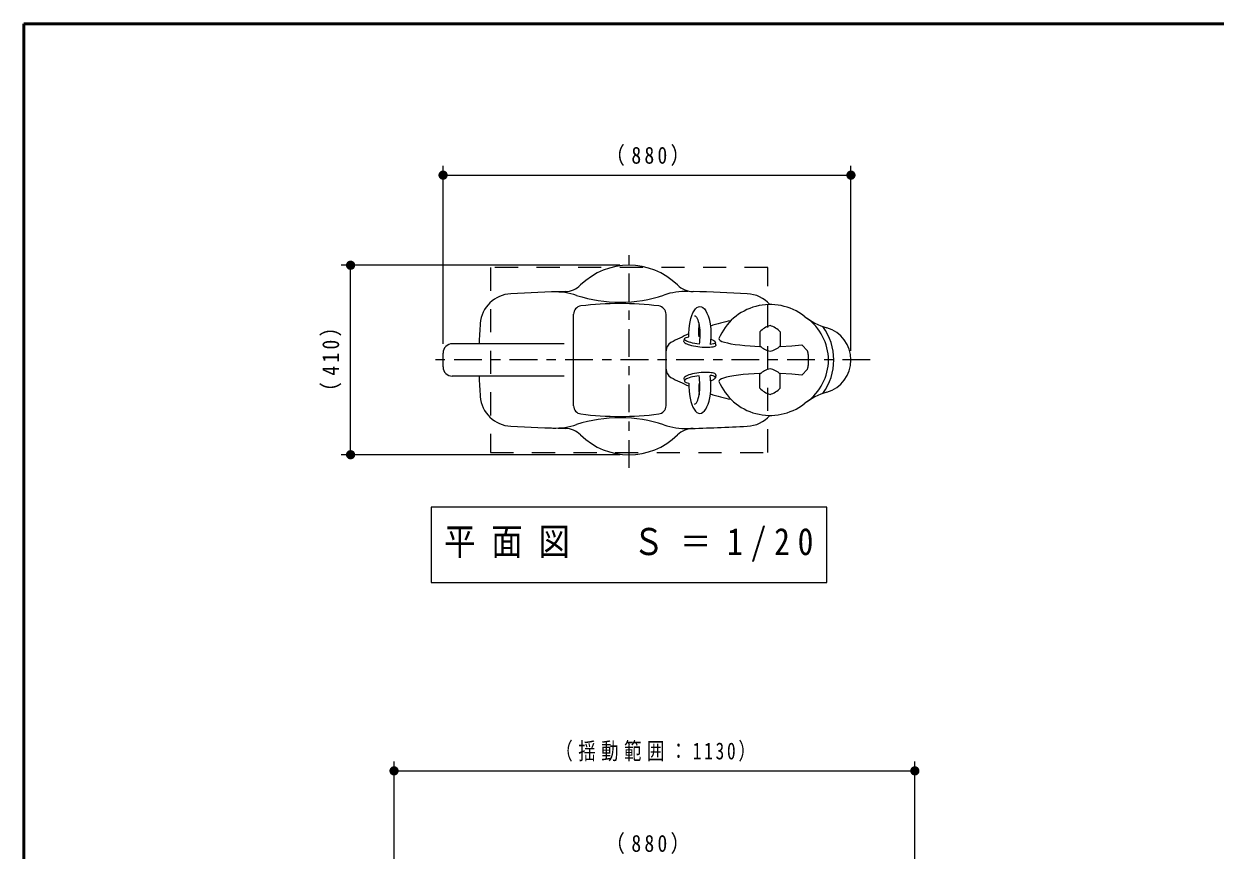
# Model space of a CAD drawing. Units: millimetres on the paper, scale 1:20. Extents: x -385 to 0, y 0 to 267.
# Drawn here: x -385 to -256.2, y 177.6 to 267 of the extents above; entities that cross this region are included whole.
import ezdxf

# ---------------------------------------------------------------- set-up
doc = ezdxf.new("R2010")
doc.units = ezdxf.units.MM
doc.linetypes.add('USER1', pattern=[4.5, 2.5, -2])
doc.linetypes.add('USER2', pattern=[6, 3, -1, 1, -1])
doc.layers.add('LY_1', color=7, linetype='Continuous', lineweight=13)
doc.styles.add('ＭＳ ゴシック', font='')
doc.styles.get('ＭＳ ゴシック').set_extended_font_data('MS Gothic')

# ---------------------------------------------------------------- blocks, each defined once
blk = doc.blocks.new('filled_dot')
at = {"color": 0, "linetype": 'Continuous', "lineweight": -2, "const_width": 1.25}
blk.add_lwpolyline([(-0.625, 0, 1), (0.625, 0, 1)], format="xyb", close=True, dxfattribs=at)

msp = doc.modelspace()

# ---------------------------------------------------------------- linework, layer by layer
at = {"layer": 'LY_1', "lineweight": 50}
for p, q in [((-385, 267), (-385, 0)), ((0, 267), (-385, 267))]:
    msp.add_line(p, q, dxfattribs=at)
at = {"layer": 'LY_1'}
for p, q in [((-339.667, 232.375), (-339.667, 251.625)), ((-295.559, 231.625), (-295.559, 251.625)), ((-339.667, 250.625), (-295.559, 250.625)), ((-320.554, 240.875), (-350.667, 240.875)), ((-349.667, 220.375), (-349.667, 240.875)), ((-320.554, 220.375), (-350.667, 220.375)), ((-340.954, 214.691), (-340.954, 206.558)), ((-298.154, 214.691), (-340.954, 214.691)), ((-298.154, 206.558), (-298.154, 214.691)), ((-340.954, 206.558), (-298.154, 206.558)), ((-344.969, 140.007), (-344.969, 187.166)), ((-288.65, 147.95), (-288.65, 187.166)), ((-344.969, 186.166), (-288.65, 186.166))]:
    msp.add_line(p, q, dxfattribs=at)
at = {"layer": 'LY_1', "linetype": 'USER2'}
for p, q in [((-319.554, 218.965), (-319.554, 242.285)), ((-293.467, 230.625), (-340.633, 230.625))]:
    msp.add_line(p, q, dxfattribs=at)
at = {"layer": 'LY_1', "linetype": 'USER1', "lineweight": 25}
for p, q in [((-304.554, 240.625), (-334.554, 240.625)), ((-334.554, 240.625), (-334.554, 220.625)), ((-304.554, 220.625), (-304.554, 240.625)), ((-334.554, 220.625), (-304.554, 220.625))]:
    msp.add_line(p, q, dxfattribs=at)
at = {"layer": 'LY_1', "lineweight": 25}
for p, q in [((-325.554, 225.677), (-325.554, 235.573)), ((-315.554, 225.677), (-315.554, 235.573)), ((-305.403, 233.671), (-305.403, 232.142)), ((-303.205, 233.671), (-303.205, 232.142)), ((-326.554, 232.375), (-338.667, 232.375)), ((-313.617, 232.618), (-313.568, 232.913)), ((-310.173, 232.249), (-310.223, 232.546)), ((-300.857, 232.267), (-300.268, 231.611)), ((-339.667, 229.875), (-339.667, 231.375)), ((-300.857, 228.982), (-300.268, 229.638)), ((-326.554, 228.875), (-338.667, 228.875)), ((-313.617, 228.631), (-313.568, 228.336)), ((-310.173, 229), (-310.223, 228.703)), ((-305.403, 227.578), (-305.403, 229.107)), ((-303.205, 227.578), (-303.205, 229.107))]:
    msp.add_line(p, q, dxfattribs=at)
for points in [[(-313.086, 233.125), (-313.089, 233.542), (-313.07, 233.956), (-313.028, 234.36), (-312.964, 234.744), (-312.88, 235.103), (-312.776, 235.43), (-312.656, 235.717), (-312.521, 235.959), (-312.374, 236.152), (-312.218, 236.293), (-312.056, 236.377), (-311.891, 236.404), (-311.725, 236.374), (-311.563, 236.286), (-311.408, 236.143), (-311.261, 235.947), (-311.127, 235.701), (-311.008, 235.412), (-310.906, 235.084), (-310.822, 234.723), (-310.76, 234.337), (-310.719, 233.933), (-310.701, 233.518), (-310.706, 233.102), (-310.734, 232.691), (-310.784, 232.293)], [(-312.493, 235.404), (-312.413, 235.387), (-312.335, 235.333), (-312.26, 235.246), (-312.189, 235.125), (-312.123, 234.974), (-312.064, 234.795), (-312.012, 234.591), (-311.969, 234.366), (-311.936, 234.123), (-311.912, 233.868), (-311.898, 233.604), (-311.896, 233.337), (-311.903, 233.071), (-311.921, 232.81), (-311.95, 232.56), (-311.988, 232.325)], [(-311.989, 233.123), (-311.992, 233.342), (-311.994, 233.567), (-311.994, 233.794), (-311.992, 234.019), (-311.989, 234.239), (-311.984, 234.449)], [(-311.989, 233.427), (-311.945, 233.423), (-311.901, 233.418)], [(-310.173, 232.249), (-310.18, 232.195), (-310.217, 232.145), (-310.284, 232.1), (-310.38, 232.061), (-310.504, 232.028), (-310.652, 232.002), (-310.823, 231.983), (-311.013, 231.973), (-311.219, 231.97), (-311.437, 231.975), (-311.664, 231.989), (-311.894, 232.01), (-312.125, 232.038), (-312.351, 232.073), (-312.57, 232.115), (-312.776, 232.162), (-312.966, 232.213), (-313.137, 232.268), (-313.286, 232.326), (-313.41, 232.385), (-313.506, 232.446), (-313.574, 232.505), (-313.611, 232.563), (-313.617, 232.618)], [(-311.988, 232.325), (-312.226, 232.358), (-312.457, 232.399), (-312.677, 232.446), (-312.88, 232.499), (-313.064, 232.556), (-313.223, 232.616), (-313.355, 232.678), (-313.457, 232.741), (-313.528, 232.804), (-313.564, 232.864), (-313.566, 232.922), (-313.534, 232.975), (-313.468, 233.023), (-313.37, 233.065), (-313.242, 233.099), (-313.086, 233.125)], [(-310.719, 232.869), (-310.54, 232.8), (-310.398, 232.728), (-310.296, 232.657), (-310.237, 232.586), (-310.222, 232.52), (-310.251, 232.458), (-310.325, 232.403), (-310.44, 232.357), (-310.595, 232.32), (-310.784, 232.293)], [(-309.841, 232.935), (-309.803, 232.836), (-309.69, 232.737), (-309.504, 232.642), (-309.246, 232.55), (-308.921, 232.464), (-308.533, 232.384), (-308.087, 232.312), (-307.589, 232.248), (-307.046, 232.193), (-306.466, 232.149), (-305.943, 232.119), (-305.403, 232.098)], [(-303.205, 232.098), (-301.966, 232.161), (-300.857, 232.267)], [(-300.268, 229.638), (-300.247, 229.671), (-300.228, 229.722), (-300.21, 229.791), (-300.193, 229.877), (-300.178, 229.978), (-300.166, 230.091), (-300.156, 230.215), (-300.149, 230.347), (-300.145, 230.484), (-300.143, 230.625), (-300.145, 230.765), (-300.149, 230.902), (-300.156, 231.034), (-300.166, 231.158), (-300.178, 231.271), (-300.193, 231.372), (-300.21, 231.458), (-300.228, 231.527), (-300.247, 231.579), (-300.268, 231.611)], [(-310.173, 229), (-310.18, 229.056), (-310.221, 229.108), (-310.293, 229.154), (-310.397, 229.194), (-310.53, 229.227), (-310.689, 229.252), (-310.871, 229.27), (-311.074, 229.278), (-311.292, 229.278), (-311.522, 229.27), (-311.759, 229.253), (-311.998, 229.228), (-312.236, 229.195), (-312.467, 229.155), (-312.687, 229.109), (-312.892, 229.057), (-313.078, 229.001), (-313.24, 228.942), (-313.377, 228.881), (-313.485, 228.819), (-313.562, 228.757), (-313.607, 228.696), (-313.617, 228.663), (-313.617, 228.631)], [(-311.988, 228.924), (-312.226, 228.891), (-312.457, 228.85), (-312.677, 228.803), (-312.88, 228.751), (-313.064, 228.694), (-313.223, 228.633), (-313.355, 228.571), (-313.457, 228.508), (-313.528, 228.445), (-313.564, 228.385), (-313.566, 228.327), (-313.534, 228.274), (-313.468, 228.226), (-313.37, 228.185), (-313.242, 228.15), (-313.086, 228.124)], [(-313.086, 228.124), (-313.089, 227.707), (-313.07, 227.293), (-313.028, 226.89), (-312.964, 226.505), (-312.88, 226.146), (-312.776, 225.82), (-312.656, 225.533), (-312.521, 225.29), (-312.374, 225.097), (-312.218, 224.957), (-312.056, 224.872), (-311.891, 224.845), (-311.725, 224.875), (-311.563, 224.963), (-311.408, 225.106), (-311.261, 225.303), (-311.127, 225.548), (-311.008, 225.837), (-310.906, 226.165), (-310.822, 226.526), (-310.76, 226.912), (-310.719, 227.316), (-310.701, 227.731), (-310.706, 228.148), (-310.734, 228.559), (-310.784, 228.956)], [(-312.493, 225.845), (-312.413, 225.863), (-312.335, 225.916), (-312.26, 226.003), (-312.189, 226.124), (-312.123, 226.275), (-312.064, 226.454), (-312.012, 226.658), (-311.969, 226.883), (-311.936, 227.126), (-311.912, 227.381), (-311.898, 227.645), (-311.896, 227.912), (-311.903, 228.179), (-311.921, 228.439), (-311.95, 228.689), (-311.988, 228.924)], [(-311.989, 228.126), (-311.992, 227.907), (-311.994, 227.682), (-311.994, 227.455), (-311.992, 227.23), (-311.989, 227.01), (-311.984, 226.8)], [(-310.719, 228.38), (-310.582, 228.432), (-310.465, 228.485), (-310.37, 228.538), (-310.297, 228.592), (-310.248, 228.645), (-310.224, 228.696), (-310.225, 228.745), (-310.25, 228.79), (-310.301, 228.832), (-310.375, 228.869), (-310.471, 228.902), (-310.59, 228.929), (-310.682, 228.944), (-310.784, 228.956)], [(-305.403, 229.151), (-306.029, 229.126), (-306.631, 229.089), (-307.201, 229.042), (-307.732, 228.985), (-308.216, 228.918), (-308.647, 228.844), (-309.018, 228.762), (-309.325, 228.674), (-309.563, 228.581), (-309.729, 228.485), (-309.813, 228.4), (-309.841, 228.314)], [(-300.857, 228.982), (-301.966, 229.088), (-303.205, 229.151)], [(-311.989, 227.822), (-311.945, 227.826), (-311.901, 227.831)]]:
    msp.add_lwpolyline(points, dxfattribs=at)
for centre, radius, start, end in [((-319.554, 233.375), 7.5, 45.66465, 134.33535), ((-326.542, 240.527), 2.5, 271.59668, 314.33535), ((-312.565, 240.527), 2.5, 225.66465, 268.40332), ((-332.156, 234.3), 3.5, 92.9507, 175.39205), ((-319.554, -10.188), 248.312, 91.59668, 92.9507), ((-327.555, 230.492), 7.5, 71.87019, 91.90409), ((-320.554, 251.875), 15, 251.87019, 288.56707), ((-313.39, 230.546), 7.5, 88.53318, 108.56707), ((-319.554, -10.188), 248.312, 87.0493, 88.40332), ((-306.952, 234.3), 3.5, 41.61641, 87.0493), ((-324.652, 235.573), 0.902, 97.13762, 180), ((-320.554, 202.847), 33.883, 82.86238, 97.13762), ((-316.456, 235.573), 0.902, 0, 82.86238), ((-304.304, 230.625), 6, 52.21448, 157.34756), ((-286.554, 230.625), 49.25, 175.39205, 177.96368), ((-303.654, 211.397), 23.977, 101.76557, 107.22748), ((-296.032, 241.294), 7.5, 232.21448, 253.54201), ((-303.543, 230.625), 5.548, 305.14285, 54.85715), ((-303.654, 211.397), 23.977, 113.17691, 118.31942), ((-303.654, 211.397), 23.977, 110.15371, 110.35403), ((-303.67, 232.074), 2.357, 105.60683, 137.33549), ((-304.938, 232.074), 2.357, 42.66451, 74.39317), ((-303.543, 230.625), 6.13, 323.79187, 36.20813), ((-299.184, 230.625), 3.625, 286.45799, 73.54201), ((-338.667, 231.375), 1, 90, 180), ((-314.554, 231.625), 1, 118.31942, 180), ((-303.985, 233.615), 2.045, 226.10328, 261.04079), ((-304.622, 233.615), 2.045, 278.95921, 313.89672), ((-338.667, 229.875), 1, 180, 270), ((-314.554, 229.625), 1, 180, 241.68058), ((-303.985, 227.634), 2.045, 98.95922, 133.89672), ((-304.622, 227.634), 2.045, 46.10328, 81.04078), ((-286.554, 230.625), 49.25, 182.03632, 184.60795), ((-303.654, 249.852), 23.977, 241.68058, 246.82309), ((-304.304, 230.625), 6, 202.65244, 307.78552), ((-303.654, 249.852), 23.977, 249.64597, 249.84629), ((-303.654, 249.852), 23.977, 252.77252, 258.23443), ((-303.67, 229.176), 2.357, 222.66451, 254.39317), ((-304.938, 229.176), 2.357, 285.60683, 317.33549), ((-296.032, 219.955), 7.5, 106.45799, 127.78552), ((-332.156, 226.949), 3.5, 184.60795, 267.0493), ((-324.652, 225.677), 0.902, 180, 262.86238), ((-316.456, 225.677), 0.902, 277.13762, 0), ((-320.554, 209.375), 15, 71.43293, 108.12981), ((-320.554, 258.402), 33.883, 262.86238, 277.13762), ((-306.952, 226.949), 3.5, 272.9507, 318.38359), ((-319.554, 471.437), 248.312, 267.0493, 268.40332), ((-327.555, 230.758), 7.5, 268.09591, 288.1298), ((-326.542, 220.722), 2.5, 45.66465, 88.40332), ((-313.39, 230.704), 7.5, 251.43293, 271.46682), ((-312.565, 220.722), 2.5, 91.59668, 134.33535), ((-319.554, 471.437), 248.312, 271.46682, 272.9507), ((-319.554, 227.875), 7.5, 225.66465, 314.33535)]:
    msp.add_arc(centre, radius, start, end, dxfattribs=at)

# ---------------------------------------------------------------- block references
at = {"layer": 'LY_1', "xscale": 0.4, "yscale": 0.4}
for p in [(-339.667, 250.625), (-344.969, 186.166)]:
    msp.add_blockref('filled_dot', p, dxfattribs=at)
for p, rotation in [((-295.559, 250.625), 180), ((-349.667, 240.875), 270), ((-349.667, 220.375), 90), ((-288.65, 186.166), 180)]:
    msp.add_blockref('filled_dot', p, dxfattribs=dict(at, rotation=rotation))

# ---------------------------------------------------------------- texts
at = {"layer": 'LY_1', "style": 'ＭＳ ゴシック'}
for s, insert, char_height, attachment_point in [('\\T1.33;\\W0.85;（880）', (-317.188, 251.625), 1.833, 8), ('\\T1.5;\\W0.85;平面図\u3000Ｓ＝1/20', (-339.554, 210.625), 2.933, 4), ('\\T1.32;\\W0.75;（揺動範囲：1130）', (-316.387, 187.166), 1.833, 8), ('\\T1.33;\\W0.85;（880）', (-317.188, 177.166), 1.833, 8)]:
    msp.add_mtext(s, dxfattribs=dict(at, insert=insert, char_height=char_height, attachment_point=attachment_point))
at = {"layer": 'LY_1', "insert": (-350.667, 231.05), "char_height": 1.833, "attachment_point": 8, "rotation": 90, "style": 'ＭＳ ゴシック'}
msp.add_mtext('\\T1.33;\\W0.85;（410）', dxfattribs=at)

doc.saveas('drawing.dxf')
